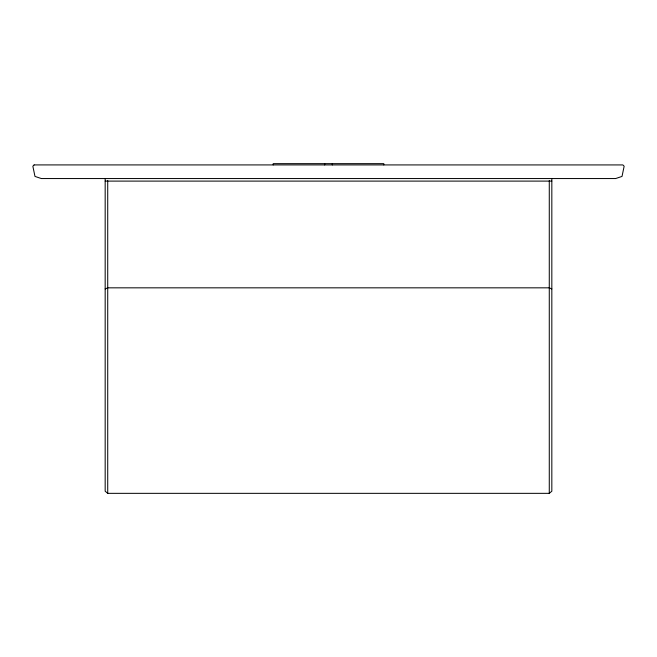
<?xml version="1.0" encoding="UTF-8"?>
<svg xmlns="http://www.w3.org/2000/svg" width="657" height="657" viewBox="0 0 657 657"><rect width="100%" height="100%" fill="white"/><g stroke="black" fill="none" stroke-linecap="round" stroke-linejoin="round"><path stroke-width="0.99" d="M34.123 164.932L32.85 166.213L34.977 176.421L41.358 178.548L615.642 178.548L622.023 176.421L624.15 166.213L622.877 164.932L34.123 164.915M105.169 178.548L105.169 491.214L107.723 493.341L549.277 493.341L551.831 491.214L551.831 178.548M105.169 288.932L107.723 287.832L549.277 287.832L551.831 288.932M105.169 181.102L551.831 181.102M549.277 180.593L549.277 493.341M383.803 164.932L383.803 163.659L273.197 163.659L273.197 164.932M332.327 163.659L332.327 164.932M324.673 163.659L324.673 164.932M107.723 180.593L107.723 493.341"/></g></svg>
